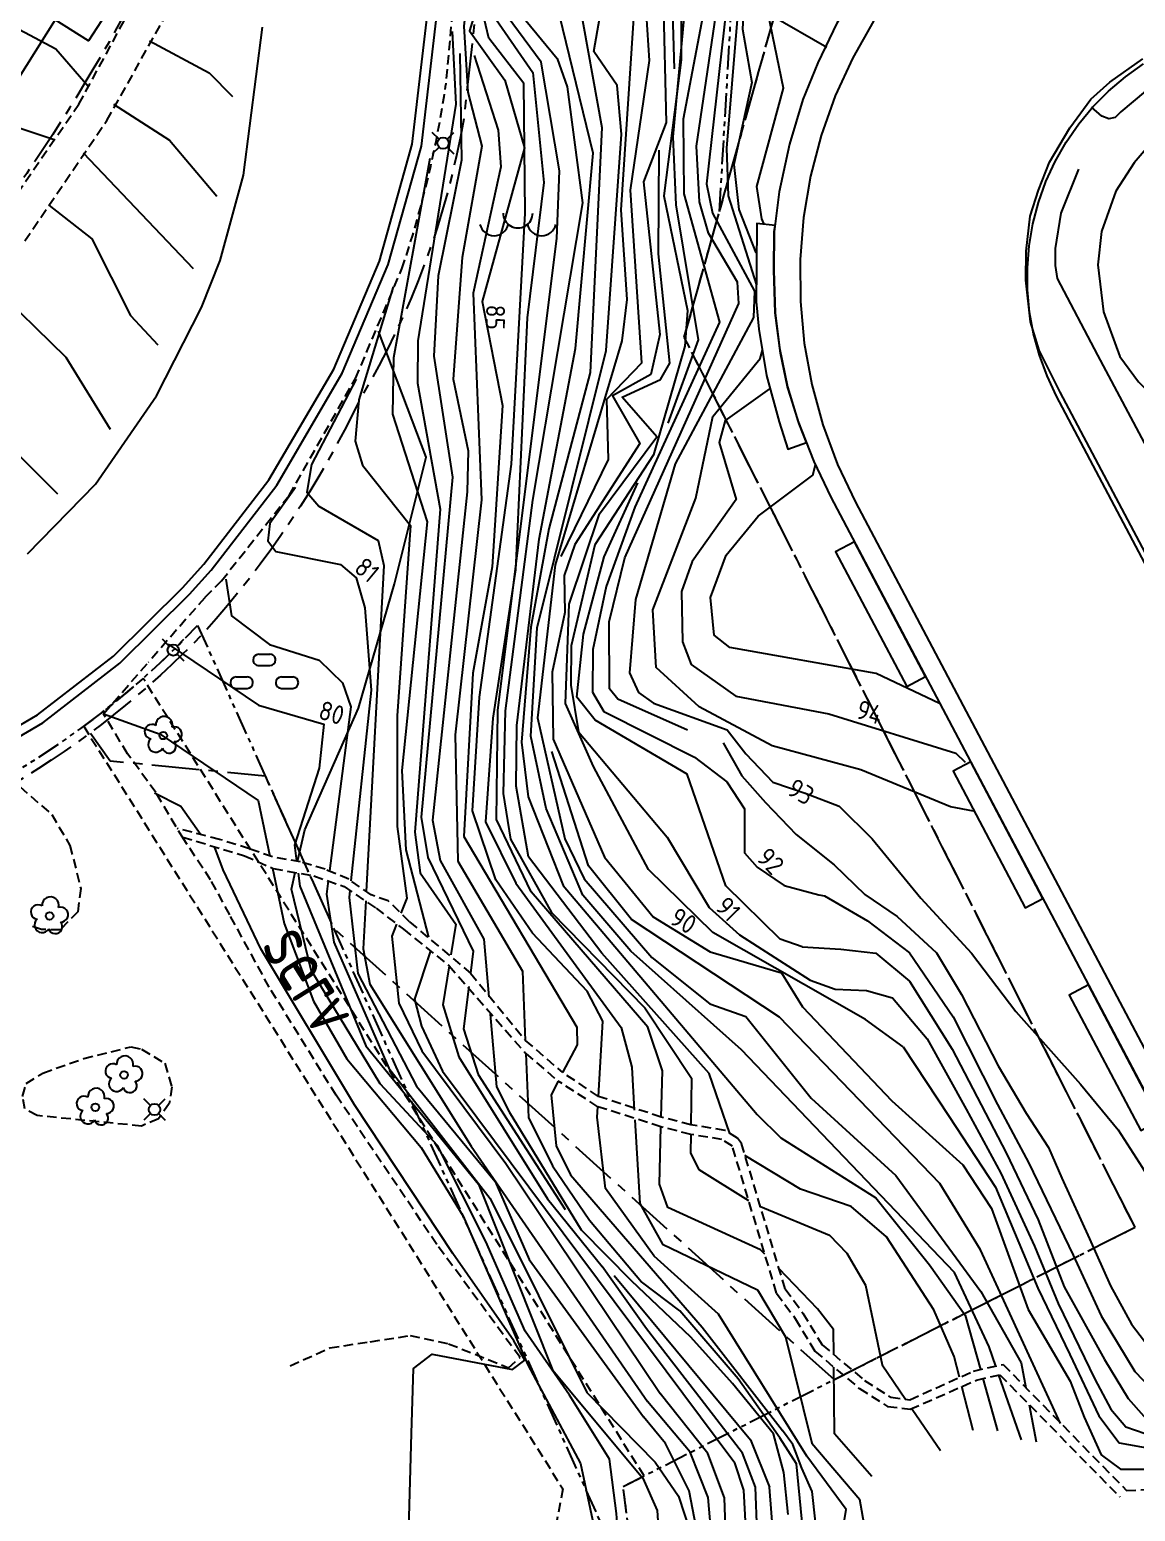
# Model space of a CAD drawing. Header units: metres. Extents: x 148035 to 148980, y 6395313 to 6395676.
# Drawn here: x 148298.3 to 148356.6, y 6395433.8 to 6395512 of the extents above; entities that cross this region are included whole.
import ezdxf
from ezdxf.enums import TextEntityAlignment as Align

# ---------------------------------------------------------------- set-up
doc = ezdxf.new("R2010")
doc.units = ezdxf.units.M
for name, pattern in [('CENTERX2', [4, 2.5, -0.5, 0.5, -0.5]), ('DASHED', [0.75, 0.5, -0.25]), ('PHANTOM', [2.5, 1.25, -0.25, 0.25, -0.25, 0.25, -0.25])]:
    doc.linetypes.add(name, pattern=pattern)
for name, color, linetype in [('M-BEF-BELYSNINGSSTOLPE', 4, 'Continuous'), ('M-BEF-MARKLINJE', 4, 'Continuous'), ('M-BEF-MUR', 4, 'Stödmur'), ('M-BEF-NIVÅKURVA-PRIMÄR-0.5M', 250, 'Continuous'), ('M-BEF-NIVÅKURVA-PRIMÄR-1.0M', 250, 'Continuous'), ('M-BEF-STOLPAR-INMÄTT', 4, 'Continuous'), ('M-BEF-TRÄD', 4, 'Continuous'), ('M-BEF-VÄGKANT', 13, 'DASHED'), ('M-BEF-VÄGKANTSTÖD', 13, 'Continuous'), ('M-GR-ANVÄNDNINGSGRÄNS', 4, 'CENTERX2'), ('M-GR-ARBETSOMRÅDESGRÄNS', 7, 'ARBETSOMR_GR'), ('M-GR-FASTIGHETSGRÄNS', 3, 'PHANTOM'), ('M-GR-RÄTTIGHETSGRÄNS', 3, 'DASHED'), ('M-HUS-SOCKEL', 1, 'Continuous'), ('M-HUS-YTTER', 3, 'Continuous')]:
    doc.layers.add(name, color=color, linetype=linetype)
doc.styles.add('ISO', font='iso.shx', dxfattribs={"height": 2.5})
doc.linetypes.add('ARBETSOMR_GR', pattern='A,0.5,-0.2,["+",Standard,S=0.1,R=0,X=-0.1,Y=-0.05],-0.2', length=0.9)
doc.linetypes.add('Stödmur', pattern='A,3,[104,sma.shx,S=1,R=0,X=0,Y=0],3', length=6)

# ---------------------------------------------------------------- blocks, each defined once
blk = doc.blocks.new('PRI_M_BERG')
for centre, radius, start, end in [((0, 0.867), 0.784, 179.99999, 0.00001), ((-1.252, 0.43), 0.765, 192.29023, 347.70977), ((1.252, 0.43), 0.765, 192.29023, 347.70977)]:
    blk.add_arc(centre, radius, start, end)
blk = doc.blocks.new('PRI_M_LÖVSKOG')
for p, q in [((-0.295, 1.2), (0.295, 1.2)), ((-0.295, 0.6), (0.295, 0.6)), ((-1.495, 0), (-0.905, 0)), ((-1.495, -0.6), (-0.905, -0.6)), ((0.905, 0), (1.495, 0)), ((0.905, -0.6), (1.495, -0.6))]:
    blk.add_line(p, q)
for centre, start, end in [((-0.295, 0.9), 90.00001, 179.99999), ((-0.295, 0.9), 179.99999, 270.00003), ((0.295, 0.9), 0, 90.00001), ((0.295, 0.9), 270.00003, 0.00001), ((-1.495, -0.3), 90.00001, 179.99999), ((-1.495, -0.3), 179.99999, 270.00003), ((-0.905, -0.3), 0, 90.00001), ((-0.905, -0.3), 270.00003, 0.00001), ((0.905, -0.3), 90.00001, 179.99999), ((0.905, -0.3), 179.99999, 270.00003), ((1.495, -0.3), 0, 90.00001), ((1.495, -0.3), 270.00003, 0.00001)]:
    blk.add_arc(centre, 0.3, start, end)
blk = doc.blocks.new('PRI_M_LÖVTRÄD')
blk.add_circle((0, 0), 0.2)
for centre, radius, start, end in [((0.047722, 0.56156), 0.443002, 345.022908, 184.096476), ((-0.601762, 0.206006), 0.384732, 57.341651, 261.23001), ((0.585988, 0.07036), 0.392534, 269.444378, 106.321877), ((-0.395828, -0.476108), 0.401424, 131.233971, 330.911027), ((0.306072, -0.564084), 0.367104, 196.976003, 41.224955)]:
    blk.add_arc(centre, radius, start, end)
blk = doc.blocks.new('PRI_L_BELYS')
for points in [[(-0.212, 0.212, 0), (-0.566, 0.566, 0)], [(0.212, 0.212, 0), (0.566, 0.566, 0)], [(-0.212, -0.212, 0), (-0.566, -0.566, 0)], [(0.212, -0.212, 0), (0.566, -0.566, 0)]]:
    blk.add_polyline3d(points)
blk.add_circle((0, 0), 0.3)
blk = doc.blocks.new('BEF_BEL_STOLPE')
for points in [[(-0.212, 0.212, 0), (-0.566, 0.566, 0)], [(0.212, 0.212, 0), (0.566, 0.566, 0)], [(-0.212, -0.212, 0), (-0.566, -0.566, 0)], [(0.212, -0.212, 0), (0.566, -0.566, 0)]]:
    blk.add_polyline3d(points)
blk.add_circle((0, 0), 0.3)

msp = doc.modelspace()

# ---------------------------------------------------------------- linework, layer by layer
at = {"layer": 'M-BEF-MARKLINJE', "lineweight": -3, "flags": 128}
for points in [[(148312.398, 6395468.129), (148312.77, 6395469.799), (148315.6, 6395476.208), (148317.507, 6395482.772), (148319.171, 6395489.467), (148316.666, 6395496.099)], [(148321.447, 6395405.818), (148322.714, 6395408.512), (148324.832, 6395412.089), (148327.203, 6395417.395), (148328.828, 6395423.923), (148329.53, 6395429.301), (148329.221, 6395433.722), (148328.844, 6395436.592), (148326.743, 6395439.978), (148324.408, 6395443.35), (148322.326, 6395448.076), (148319.777, 6395453.152), (148316.759, 6395456.388), (148313.108, 6395462.394), (148312.072, 6395466.663), (148312.268, 6395467.543)]]:
    msp.add_lwpolyline(points, dxfattribs=at)
at = {"layer": 'M-BEF-MUR', "lineweight": -3, "flags": 128}
for points in [[(148375.495, 6395498.699), (148374.082, 6395501.368), (148372.432, 6395503.49), (148371.177, 6395504.855), (148369.743, 6395506.22), (148368.527, 6395507.214), (148367.323, 6395507.879), (148365.694, 6395508.423), (148363.993, 6395508.623), (148362.511, 6395508.521), (148360.657, 6395508.133), (148358.979, 6395507.346), (148357.698, 6395506.337), (148356.524, 6395504.985), (148355.57, 6395503.494), (148354.804, 6395501.371), (148354.617, 6395499.602), (148354.92, 6395497.131), (148355.772, 6395494.767), (148356.753, 6395493.431), (148357.818, 6395492.355), (148358.98, 6395491.554), (148360.266, 6395490.902), (148361.567, 6395490.443)], [(148353.599, 6395504.648), (148352.668, 6395502.334), (148352.371, 6395500.47), (148352.366, 6395499.578), (148352.472, 6395498.878), (148354.592, 6395494.847), (148360.703, 6395483.37)]]:
    msp.add_lwpolyline(points, dxfattribs=at)
at = {"layer": 'M-BEF-NIVÅKURVA-PRIMÄR-0.5M', "lineweight": -3}
for points in [[(148326.293, 6395484.217), (148328.8, 6395489.331), (148328.719, 6395492.525), (148330.554, 6395494.427), (148329.964, 6395503.543), (148330.967, 6395510.388), (148330.758, 6395513.633), (148329.284, 6395528.643), (148328.005, 6395533.153), (148327.887, 6395535.697), (148329.085, 6395542.201), (148330.648, 6395546.379), (148333.269, 6395551.257), (148337.98, 6395554.865), (148345.269, 6395558.757), (148349.125, 6395560.548), (148355.69, 6395561.719), (148358.698, 6395561.496), (148369.713, 6395555.738), (148371.825, 6395555.343)], [(148349.229, 6395441.507), (148348.875, 6395442.523), (148347.046, 6395446.437), (148335.823, 6395458.188), (148329.979, 6395463.396), (148327.437, 6395466.356), (148325.516, 6395470.924), (148324.709, 6395474.734), (148325.035, 6395480.448), (148328.673, 6395495.084), (148329.487, 6395506.5), (148329.254, 6395509.059), (148328.025, 6395510.869), (148328.976, 6395516.306), (148328.085, 6395527.605), (148326.778, 6395532.488), (148326.851, 6395536.169), (148327.928, 6395542.661), (148328.907, 6395546.014), (148330.156, 6395548.659), (148332.913, 6395552.529), (148336.076, 6395555.222), (148343.691, 6395559.52), (148348.842, 6395561.453)], [(148332.289, 6395509.949), (148332.089, 6395516.471), (148330.197, 6395528.395), (148329.841, 6395536.636), (148330.352, 6395541.095), (148331.709, 6395545.413), (148333.666, 6395549.034), (148339.153, 6395554.095), (148343.108, 6395556.188), (148346.936, 6395557.524), (148350.847, 6395558.437), (148355.099, 6395558.807), (148372.396, 6395553.543), (148375.592, 6395553.48), (148385.79, 6395550.296)], [(148331.953, 6395491.26), (148333.546, 6395495.655), (148332.369, 6395502.773), (148332.218, 6395506.352), (148333.183, 6395516.784), (148333.052, 6395521.174), (148331.629, 6395525.323), (148331.811, 6395529.304), (148331.085, 6395535.554), (148331.494, 6395540.168), (148332.235, 6395543.452), (148335.208, 6395549.076), (148339.96, 6395553.247), (148344.463, 6395555.901), (148348.559, 6395557.252), (148352.347, 6395557.408), (148355.257, 6395557.029), (148357.019, 6395556.165)], [(148335.2, 6395453.784), (148334.118, 6395456.941), (148328.454, 6395463.295), (148324.585, 6395468.372), (148323.935, 6395472.1), (148323.964, 6395475.296), (148325.136, 6395485.139), (148327.066, 6395495.187), (148327.985, 6395505.496), (148325.499, 6395515.746), (148326.555, 6395525.672), (148325.426, 6395532.618), (148325.626, 6395537.028), (148325.94, 6395540.741), (148328.938, 6395548.526)], [(148336.992, 6395501.794), (148336.896, 6395502.041), (148336.633, 6395503.737), (148338.027, 6395508.933), (148337.116, 6395513.359), (148337.274, 6395514.897), (148339.088, 6395521.138), (148339.058, 6395523.062), (148338.408, 6395525.29), (148334.567, 6395533.84), (148334.459, 6395536.869)], [(148336.633, 6395498.533), (148335.132, 6395503.252), (148335.04, 6395505.767), (148335.886, 6395515.952), (148337.226, 6395523.461), (148337.017, 6395524.766), (148335.036, 6395528.719), (148333.368, 6395534.286)], [(148332.962, 6395475.047), (148329.287, 6395476.693), (148328.848, 6395477.234), (148328.835, 6395480.764), (148329.657, 6395484.139), (148335.683, 6395497.571), (148335.605, 6395498.688), (148334.076, 6395501.272), (148333.603, 6395502.923), (148333.44, 6395505.867), (148335.206, 6395517.766)], [(148328.268, 6395455.735), (148328.495, 6395459.697), (148327.667, 6395461.283), (148324.797, 6395464.338), (148322.86, 6395467.151), (148321.618, 6395470.793), (148321.997, 6395476.789), (148323.684, 6395489.09), (148324.4, 6395502.338), (148324.328, 6395509.179), (148322.478, 6395511.566), (148322.167, 6395512.895), (148322.165, 6395513.858), (148323.049, 6395515.672)], [(148331.577, 6395454.641), (148331.64, 6395457.075), (148330.879, 6395459.385), (148324.719, 6395466.53), (148322.892, 6395470.349), (148322.968, 6395476.11), (148326.064, 6395500.989), (148326.216, 6395504.57), (148325.245, 6395510.298), (148323.456, 6395512.73), (148323.617, 6395515.233)], [(148304.584, 6395511.419), (148307.736, 6395509.74), (148308.966, 6395508.485)], [(148320.952, 6395510.761), (148321.037, 6395505.129), (148319.803, 6395499.031), (148319.591, 6395494.787), (148320.573, 6395488.411), (148318.907, 6395470.463), (148319.273, 6395468.337), (148321.662, 6395463.397), (148321.516, 6395462.235)], [(148321.706, 6395510.649), (148322.978, 6395506.716), (148323.123, 6395504.769), (148321.652, 6395498.11), (148322.102, 6395487.216), (148320.717, 6395474.808), (148320.841, 6395468.144), (148324.253, 6395462.344), (148324.406, 6395458.689)], [(148295.826, 6395507.445), (148299.553, 6395506.22)], [(148301.086, 6395505.512), (148306.884, 6395499.414)], [(148344.353, 6395458.342), (148342.359, 6395459.784), (148334.306, 6395464.384), (148330.904, 6395467.704), (148328.01, 6395473.131), (148326.531, 6395476.459), (148326.716, 6395481.709), (148328.326, 6395486.468), (148331.343, 6395490.533), (148329.519, 6395492.619), (148331.537, 6395493.563), (148332.038, 6395494.417), (148331.436, 6395500.184), (148331.464, 6395505.655)], [(148319.37, 6395505.214), (148317.452, 6395494.703), (148317.402, 6395491.722), (148319.23, 6395486.043), (148317.901, 6395472.929), (148318.108, 6395468.744), (148319.297, 6395464.141)], [(148296.153, 6395498.647), (148300.163, 6395494.739), (148302.508, 6395490.942)], [(148348.054, 6395470.782), (148346.835, 6395471.012), (148342.104, 6395472.964), (148337.426, 6395474.224), (148333.583, 6395476.285), (148331.315, 6395478.356), (148331.143, 6395481.41), (148333.399, 6395487.289), (148334.304, 6395491.602), (148336.799, 6395494.665), (148336.917, 6395495.101)], [(148315.485, 6395493.57), (148313.132, 6395489.078), (148312.875, 6395487.62), (148313.517, 6395486.865), (148316.652, 6395485.055), (148316.942, 6395483.735), (148316.016, 6395466.552)], [(148346.298, 6395476.466), (148346.259, 6395476.463), (148342.925, 6395478.04), (148335.194, 6395479.421), (148334.373, 6395480.072), (148334.176, 6395482.063), (148335, 6395484.283), (148336.69, 6395486.346), (148339.573, 6395488.517), (148339.718, 6395489.057)], [(148339.021, 6395463.624), (148337.861, 6395464.027), (148334.98, 6395466.84), (148332.945, 6395472.735), (148328.088, 6395475.583), (148327.122, 6395476.793), (148327.481, 6395480.124), (148328.561, 6395484.197), (148330.349, 6395488.1)], [(148308.611, 6395483.028), (148308.907, 6395481.094), (148310.914, 6395479.57), (148313.53, 6395478.753), (148314.773, 6395477.557), (148315.197, 6395476.294), (148314.081, 6395467.63)], [(148302.157, 6395475.919), (148305.149, 6395474.84), (148310.314, 6395471.341), (148310.936, 6395468.414)], [(148334.845, 6395474.381), (148335.837, 6395472.647), (148337.079, 6395471.241), (148338.703, 6395469.558), (148340.712, 6395467.943), (148342.323, 6395466.384), (148344.033, 6395465.222), (148346.109, 6395463.304), (148347.415, 6395461.102), (148349.358, 6395457.346), (148350.827, 6395454.854), (148352.012, 6395453.037), (148352.717, 6395451.428), (148354.169, 6395448.223), (148355.281, 6395445.747), (148356.396, 6395443.724), (148357.527, 6395442.222), (148358.91, 6395441.474), (148360.337, 6395441.453), (148362.287, 6395441.896), (148363.294, 6395442.755)], [(148352.653, 6395438.483), (148348.418, 6395447.644), (148346.278, 6395451.141), (148337.828, 6395459.919), (148330.012, 6395465.065), (148327.74, 6395467.895), (148325.803, 6395473.938)], [(148311.072, 6395467.775), (148311.691, 6395464.859), (148313.231, 6395460.752), (148314.995, 6395457.707), (148318.917, 6395453.033), (148321.134, 6395449.416), (148324.537, 6395441.575), (148327.313, 6395436.37), (148328.054, 6395432.909), (148329.158, 6395417.116), (148330.218, 6395410.327), (148329.523, 6395403.875), (148328.501, 6395399.845), (148325.889, 6395392.648), (148323.806, 6395384.349), (148323.205, 6395377.276), (148324.83, 6395373.373)], [(148314.013, 6395467.102), (148313.923, 6395466.399), (148314.314, 6395463.863), (148317.204, 6395457.224), (148322.56, 6395450.344), (148327.647, 6395440.112), (148331.253, 6395436.438), (148332.498, 6395434.651), (148333.137, 6395432.647), (148331.766, 6395421.432), (148331.869, 6395415.975), (148332.86, 6395411.967), (148333.018, 6395409.567), (148332.498, 6395402.761), (148332.028, 6395399.025), (148327.504, 6395390.511), (148326.885, 6395387.932), (148326.64, 6395380.698), (148327.494, 6395377.05)], [(148315.988, 6395466.044), (148315.852, 6395463.517), (148316.205, 6395461.658), (148321.548, 6395453.108), (148330.861, 6395439.634)], [(148319.416, 6395463.409), (148318.571, 6395460.855), (148318.924, 6395459.445), (148320.033, 6395457.063), (148335.462, 6395436.393)], [(148339.021, 6395463.624), (148341.06, 6395463.498), (148342.898, 6395463.283), (148344.674, 6395461.819), (148346.933, 6395458.226), (148349.773, 6395452.763), (148351.47, 6395449.214), (148352.838, 6395445.694), (148354.973, 6395441.855), (148356.211, 6395439.79), (148357.044, 6395438.866), (148359.032, 6395438.595), (148360.637, 6395438.436), (148361.211, 6395438.077)], [(148321.428, 6395461.536), (148321.147, 6395459.299), (148321.921, 6395456.888), (148326.507, 6395449.769)], [(148324.435, 6395458.003), (148324.577, 6395454.615), (148325.841, 6395452.075), (148327.796, 6395449.207), (148330.546, 6395445.954)], [(148344.353, 6395458.342), (148346.778, 6395454.673), (148349.215, 6395450.941), (148351.452, 6395445.619), (148353.136, 6395442.111), (148354.67, 6395438.879), (148355.733, 6395437.46), (148357.419, 6395437.149), (148359.435, 6395436.988), (148360.105, 6395436.463)], [(148341.346, 6395433.947), (148339.26, 6395436.753), (148334.597, 6395444.248), (148331.202, 6395447.312), (148328.642, 6395450.871), (148328.205, 6395454.639), (148328.237, 6395455.191)], [(148337.049, 6395447.406), (148336.821, 6395447.643), (148331.935, 6395449.869), (148331.487, 6395451.095), (148331.564, 6395454.133)], [(148347.323, 6395440.917), (148347.041, 6395442.016), (148345.96, 6395444.472), (148343.47, 6395448.317), (148341.605, 6395449.921), (148338.929, 6395450.831), (148335.999, 6395452.615)], [(148329.091, 6395446.291), (148336.29, 6395437.608), (148337.291, 6395435.113)], [(148340.685, 6395442.101), (148340.675, 6395443.433), (148339.831, 6395444.52), (148337.794, 6395446.633)], [(148344.794, 6395365.192), (148345.707, 6395367.136), (148344.743, 6395369.076), (148343.197, 6395372.72), (148341.583, 6395378.875), (148340.355, 6395382.86), (148339.543, 6395385.101), (148338.939, 6395390.386), (148338.748, 6395395.944), (148339.32, 6395400.386), (148339.638, 6395403.691), (148339.846, 6395409.329), (148339.898, 6395414.131), (148339.518, 6395420.418), (148339.255, 6395425.29), (148339.1, 6395429.764), (148338.995, 6395433.441), (148338.722, 6395436.351), (148337.837, 6395437.714), (148335.631, 6395440.84), (148332.562, 6395444.423), (148330.546, 6395445.954)], [(148342.7, 6395435.68), (148340.718, 6395437.928), (148340.69, 6395441.444)], [(148350.585, 6395437.62), (148349.398, 6395441.022)], [(148348.041, 6395438.112), (148347.447, 6395440.429)], [(148334.208, 6395423.054), (148334.349, 6395426.122), (148334.334, 6395431.308), (148334.049, 6395434.575), (148333.115, 6395436.967), (148330.861, 6395439.634)], [(148336.73, 6395403.598), (148336.778, 6395407.521), (148336.562, 6395413.546), (148336.09, 6395420.436), (148336.093, 6395426.473), (148336.106, 6395431.7), (148335.945, 6395434.967), (148335.462, 6395436.393)], [(148337.484, 6395432.642), (148337.291, 6395435.113)], [(148346.075, 6395365.292), (148347.204, 6395367.212), (148346.583, 6395369.068), (148345.092, 6395372.697), (148343.541, 6395377.947), (148342.547, 6395382.054), (148341.432, 6395386.67), (148340.711, 6395390.529), (148340.704, 6395394.522), (148340.99, 6395399.432), (148341.432, 6395405.371), (148341.609, 6395410.433), (148341.614, 6395414.137), (148341.619, 6395417.746), (148341.193, 6395422.879), (148341.071, 6395425.915), (148340.726, 6395430.925), (148341.119, 6395432.651), (148341.346, 6395433.947)]]:
    msp.add_lwpolyline(points, dxfattribs=at)
at = {"layer": 'M-BEF-NIVÅKURVA-PRIMÄR-1.0M', "lineweight": -3}
for points in [[(148334.642, 6395555.575), (148328.578, 6395548.294), (148326.09, 6395543.023), (148325.462, 6395540.244), (148324.833, 6395531.616), (148325.464, 6395526.368), (148325.039, 6395520.658), (148324.028, 6395516.608), (148324.024, 6395513.565), (148324.432, 6395512.488), (148326.097, 6395510.494), (148326.611, 6395508.996), (148327.433, 6395502.878), (148324.794, 6395487.186), (148323.35, 6395476.067), (148323.243, 6395471.718), (148323.62, 6395469.301), (148325.794, 6395465.441), (148330.71, 6395460.398), (148333.183, 6395456.693), (148333.149, 6395454.24)], [(148357.017, 6395553.877), (148351.53, 6395555.646), (148349.058, 6395555.39), (148344.83, 6395554.221), (148343.154, 6395553.577), (148341.286, 6395552.222), (148335.958, 6395546.055), (148333.27, 6395541.911), (148334.048, 6395538.618), (148332.707, 6395533.727), (148336.21, 6395523.696), (148333.976, 6395503.874), (148334.293, 6395502.326), (148336.501, 6395498.208), (148336.45, 6395496.826), (148332.308, 6395489.099), (148330.226, 6395481.955), (148329.906, 6395478.075), (148330.389, 6395477.04), (148331.179, 6395476.473), (148335.058, 6395475.08), (148336.042, 6395473.801)], [(148358.945, 6395550.722), (148355.561, 6395552.507), (148347.931, 6395553.58), (148342.569, 6395551.526), (148339.915, 6395549.309), (148335.032, 6395542.76), (148334.366, 6395540.796), (148335.322, 6395539.141), (148333.629, 6395535.551), (148333.873, 6395533.378), (148335.642, 6395528.821), (148337.698, 6395525.163), (148338.062, 6395523.38), (148335.999, 6395514.398), (148335.871, 6395512.034), (148336.355, 6395509.224), (148335.418, 6395504.903), (148335.666, 6395502.525), (148336.572, 6395500.232)], [(148358.506, 6395548.874), (148355.667, 6395550.296), (148353.511, 6395550.767), (148349.248, 6395550.381), (148346.156, 6395551.224), (148344.561, 6395550.995), (148343.108, 6395550.192), (148339.995, 6395547.104), (148338.703, 6395544.122), (148335.436, 6395541.06), (148335.574, 6395539.16), (148334.684, 6395536.493), (148334.908, 6395533.252), (148336.87, 6395531.449), (148338.363, 6395527.395), (148340.174, 6395524.516), (148341.025, 6395522.204), (148341.053, 6395521.016), (148339.48, 6395519.213), (148337.382, 6395512.779), (148340.31, 6395511.081)], [(148325.434, 6395543.861), (148323.84, 6395532.244), (148324.234, 6395517.568), (148322.687, 6395513.662), (148322.874, 6395512.549), (148324.802, 6395509.744), (148325.391, 6395503.943), (148324.506, 6395496.811), (148323.885, 6395483.509), (148322.702, 6395475.692), (148322.313, 6395470.216), (148323.916, 6395466.976), (148329.46, 6395459.375), (148330.021, 6395457.276), (148330.159, 6395455.016)], [(148323.124, 6395534.335), (148323.254, 6395519.915), (148323.977, 6395516.909), (148322.444, 6395515.159), (148321.465, 6395511.953), (148323.325, 6395509.349), (148324.363, 6395505.781), (148322.126, 6395497.669), (148323.212, 6395492.193), (148322.659, 6395483.665), (148321.643, 6395478.07), (148321.168, 6395469.437), (148327.136, 6395459.392), (148327.139, 6395458.462), (148326.377, 6395456.995)], [(148321.886, 6395523.179), (148322.151, 6395520.947), (148321.165, 6395512.19), (148321.383, 6395508.72), (148322.112, 6395505.866), (148321.079, 6395499.989), (148320.611, 6395493.579), (148321.388, 6395489.798), (148321.344, 6395487.624), (148319.516, 6395470.311), (148319.92, 6395468.176), (148322.218, 6395464.037), (148322.484, 6395460.989)], [(148332.665, 6395519.002), (148332.624, 6395510.426), (148331.722, 6395503.241), (148332.971, 6395497.2), (148332.822, 6395495.323), (148331.165, 6395489.576), (148328.075, 6395484.836), (148326.824, 6395479.51), (148326.812, 6395477.435), (148327.214, 6395474.961), (148331.887, 6395469.415), (148334.109, 6395465.702), (148335.702, 6395464.254), (148339.438, 6395461.873), (148340.759, 6395461.391), (148342.41, 6395461.317)], [(148335.001, 6395519.238), (148332.741, 6395507.282), (148332.768, 6395503.357), (148334.653, 6395496.585), (148330.185, 6395486.815), (148328.683, 6395482.632), (148327.974, 6395479.319), (148327.949, 6395477.067), (148328.544, 6395476.032), (148333.327, 6395473.625), (148335.041, 6395472.323), (148335.978, 6395470.907), (148335.979, 6395468.589), (148336.643, 6395467.825), (148338.075, 6395466.868), (148339.892, 6395466.361), (148340.188, 6395466.323)], [(148327.237, 6395513.562), (148328.452, 6395506.854), (148327.83, 6395493.92), (148325.655, 6395485.669), (148324.705, 6395480.488), (148324.202, 6395474.417), (148324.566, 6395471.542), (148326.404, 6395466.855), (148336.65, 6395454.781), (148337.887, 6395453.543), (148342.898, 6395450.385), (148345.742, 6395446.853), (148347.617, 6395444.192), (148348.421, 6395441.326)], [(148330.197, 6395513.977), (148329.442, 6395502.508), (148329.764, 6395497.768), (148329.497, 6395495.601), (148325.989, 6395483.771), (148325.047, 6395475.709), (148326.494, 6395469.328), (148327.522, 6395467.219), (148331.079, 6395463.062), (148334.152, 6395460.616), (148336.044, 6395459.945), (148339.495, 6395455.636), (148343.958, 6395451.558), (148348.435, 6395445.434), (148350.572, 6395441.675), (148350.821, 6395440.359)], [(148331.685, 6395513.742), (148331.848, 6395507.12), (148330.645, 6395503.98), (148331.506, 6395495.934), (148331.029, 6395493.825), (148329.002, 6395492.695), (148330.446, 6395490.18), (148327.023, 6395484.85), (148326.464, 6395483.215), (148326.489, 6395481.265), (148325.818, 6395478.117), (148325.884, 6395474.588), (148328.59, 6395468.357), (148331.161, 6395465.199), (148334.162, 6395463.353), (148337.925, 6395462.254), (148339.033, 6395460.464), (148343.745, 6395455.495), (148347.5, 6395452.12), (148349.006, 6395449.826), (148350.933, 6395444.487), (148353.155, 6395440.707), (148353.891, 6395438.819)], [(148295.493, 6395513.193), (148299.64, 6395510.997), (148301.351, 6395509.025)], [(148320.554, 6395511.916), (148320.747, 6395508.084), (148318.741, 6395495.602), (148318.713, 6395493.37), (148319.917, 6395486.709), (148318.586, 6395469.679), (148318.862, 6395467.535), (148320.737, 6395464.821), (148320.479, 6395463.198)], [(148302.674, 6395508.077), (148305.635, 6395506.189), (148308.139, 6395503.237)], [(148299.276, 6395502.753), (148301.543, 6395500.984), (148303.572, 6395496.93), (148305.026, 6395495.387)], [(148317.436, 6395498.438), (148315.627, 6395492.49), (148315.44, 6395490.307), (148315.815, 6395489.039), (148318.356, 6395485.847), (148317.641, 6395475.804), (148317.648, 6395469.965), (148318.152, 6395466.188), (148317.841, 6395465.4)], [(148293.195, 6395495.209), (148297.116, 6395490.138), (148299.729, 6395487.523)], [(148337.286, 6395493.069), (148334.95, 6395491.39), (148334.63, 6395490.224), (148335.531, 6395487.23), (148333.219, 6395483.946), (148332.65, 6395482.378), (148332.704, 6395479.715), (148333.166, 6395478.523), (148335.521, 6395476.855), (148340.43, 6395475.915), (148347.125, 6395473.846), (148347.619, 6395473.359)], [(148312.28, 6395487.855), (148310.933, 6395485.957), (148310.818, 6395485.042), (148311.247, 6395484.482), (148314.665, 6395483.787), (148315.479, 6395483.086), (148315.938, 6395481.513), (148316.278, 6395477.159), (148315.205, 6395467.111)], [(148305.573, 6395479.588), (148310.341, 6395476.37), (148313.78, 6395475.376), (148313.539, 6395473.047), (148312.233, 6395468.99), (148312.341, 6395468.136)], [(148336.042, 6395473.801), (148337.469, 6395472.32), (148339.222, 6395471.707), (148340.975, 6395471.053), (148342.709, 6395469.315), (148345.273, 6395466.187), (148347.947, 6395463.291), (148350.292, 6395460.205), (148353.703, 6395456.387), (148355.694, 6395453.975), (148356.946, 6395451.992), (148358.715, 6395449.115), (148360.452, 6395447.968), (148362.044, 6395448.014)], [(148307.294, 6395469.526), (148306.233, 6395471.022), (148304.844, 6395471.733)], [(148323.043, 6395427.177), (148319.986, 6395430.244), (148318.27, 6395432.925), (148318.409, 6395437.944), (148318.511, 6395441.374), (148319.499, 6395442.128), (148321.423, 6395441.767), (148323.741, 6395441.319), (148324.39, 6395441.822), (148323.805, 6395442.838), (148320.581, 6395447.452), (148315.404, 6395455.283), (148310.455, 6395463.52), (148308.465, 6395467.692), (148308.035, 6395468.862)], [(148312.419, 6395467.514), (148312.506, 6395466.827), (148315.992, 6395458.399), (148321.948, 6395451.096), (148325.838, 6395441.315), (148330.606, 6395435.585), (148331.372, 6395433.879), (148331.462, 6395432.51)], [(148315.151, 6395466.603), (148315.11, 6395466.219), (148315.582, 6395462.212), (148318.671, 6395456.268), (148322.821, 6395451.251), (148324.611, 6395447.128), (148330.638, 6395438.829)], [(148340.188, 6395466.323), (148342.457, 6395464.997), (148344.671, 6395463.311), (148346.987, 6395459.924), (148349.323, 6395455.301), (148350.982, 6395452.205), (148353.317, 6395447.349), (148354.783, 6395444.158), (148356.565, 6395441.212), (148357.821, 6395439.916), (148360.454, 6395439.6), (148362.063, 6395440.251), (148363.672, 6395440.956)], [(148317.613, 6395464.823), (148317.364, 6395464.192), (148317.738, 6395460.659), (148318.958, 6395458.129), (148323.383, 6395452.202), (148331.517, 6395440.051)], [(148320.387, 6395462.621), (148320.059, 6395460.557), (148320.897, 6395457.822), (148325.573, 6395450.336), (148328.459, 6395446.752)], [(148342.41, 6395461.317), (148343.789, 6395460.927), (148345.603, 6395458.777), (148347.669, 6395455.061), (148349.491, 6395451.676), (148351.269, 6395447.825), (148352.529, 6395444.813), (148354.457, 6395440.824), (148355.3, 6395439.228), (148356.091, 6395438.304), (148357.119, 6395437.942), (148359.409, 6395437.752), (148360.397, 6395437.664), (148360.683, 6395437.334)], [(148322.564, 6395460.07), (148322.897, 6395456.237), (148323.555, 6395454.924), (148327.359, 6395448.688), (148330.005, 6395446.011)], [(148326.141, 6395456.541), (148325.769, 6395455.825), (148326.044, 6395453.128), (148326.792, 6395451.599), (148333.736, 6395443.552), (148337.973, 6395438.114)], [(148330.19, 6395454.493), (148330.459, 6395450.078), (148331.639, 6395447.931), (148336.654, 6395445.533), (148338.134, 6395443.043), (148339.534, 6395437.445), (148342.057, 6395434.471)], [(148333.142, 6395453.725), (148333.128, 6395452.734), (148333.57, 6395451.871), (148336.188, 6395450.238)], [(148336.812, 6395449.928), (148340.453, 6395448.419), (148341.374, 6395447.459), (148342.356, 6395445.78), (148343.232, 6395441.575), (148344.466, 6395439.767)], [(148336.634, 6395432.755), (148336.55, 6395435.116), (148335.874, 6395436.903), (148333.693, 6395439.74), (148330.803, 6395443.473), (148328.459, 6395446.752)], [(148338.27, 6395433.668), (148338.049, 6395435.892), (148337.497, 6395437.925), (148335.342, 6395440.584), (148333.146, 6395443.024), (148330.005, 6395446.011)], [(148348.554, 6395440.851), (148349.328, 6395438.092)], [(148335.272, 6395420.167), (148335.104, 6395428.988), (148334.913, 6395434.56), (148334.033, 6395436.897), (148331.517, 6395440.051)], [(148344.827, 6395439.238), (148346.321, 6395437.05)], [(148350.993, 6395439.453), (148351.362, 6395437.506)], [(148333.62, 6395422.292), (148333.435, 6395427.162), (148333.625, 6395432.005), (148333.05, 6395434.916), (148331.814, 6395437.42), (148330.638, 6395438.829)], [(148353.891, 6395438.819), (148354.783, 6395436.816), (148355.808, 6395436.07), (148357.825, 6395436.06), (148359.115, 6395436.025), (148359.525, 6395435.694)], [(148345.532, 6395365.358), (148346.48, 6395367.389), (148345.925, 6395368.915), (148344.025, 6395372.958), (148342.581, 6395377.645), (148341.977, 6395380.159), (148341.011, 6395384.513), (148340.003, 6395388.483), (148339.669, 6395392.93), (148339.688, 6395396.662), (148340.117, 6395400.035), (148340.543, 6395405.549), (148340.802, 6395410.5), (148340.598, 6395416.223), (148340.387, 6395420.615), (148340.091, 6395424.444), (148339.85, 6395428.314), (148339.869, 6395431.854), (148339.541, 6395434.888), (148338.999, 6395436.126), (148338.525, 6395437.377), (148337.973, 6395438.114)], [(148346.52, 6395365.52), (148348.362, 6395367.462), (148347.305, 6395369.382), (148345.316, 6395374.695), (148343.742, 6395381.547), (148342.724, 6395384.619), (148341.462, 6395389.572), (148341.425, 6395395.519), (148342.186, 6395401.817), (148342.493, 6395405.509), (148342.727, 6395411.556), (148342.421, 6395417.879), (148342.187, 6395425.182), (148341.857, 6395430.164), (148342.345, 6395432.873), (148342.057, 6395434.471)]]:
    msp.add_lwpolyline(points, dxfattribs=at)
at = {"layer": 'M-BEF-VÄGKANT', "lineweight": -3}
for points in [[(148296.754, 6395502.142), (148300.856, 6395508.081), (148304.539, 6395514.864), (148307.331, 6395521.008), (148310.063, 6395526.72), (148310.52, 6395528.326), (148310.852, 6395530.778), (148311.82, 6395537.349), (148313.89, 6395544.38), (148317.159, 6395552.161), (148321.289, 6395558.803), (148324.145, 6395562.476), (148329.465, 6395567.873), (148334.448, 6395571.913), (148336.603, 6395574.492)], [(148298.013, 6395500.871), (148302.334, 6395507.217), (148306.11, 6395513.956), (148309.023, 6395520.157), (148311.731, 6395526.102)], [(148296.426, 6395472.486), (148297.754, 6395472.062), (148299.427, 6395470.61), (148300.383, 6395468.979), (148300.952, 6395466.708), (148300.797, 6395465.475), (148299.871, 6395464.521), (148298.888, 6395464.536), (148298.237, 6395464.763)], [(148312.007, 6395441.52), (148314.093, 6395442.465), (148316.232, 6395442.791), (148318.343, 6395443.118), (148320.365, 6395442.686), (148323.522, 6395441.418), (148324.13, 6395441.963), (148319.745, 6395447.92), (148314.428, 6395455.793)], [(148337.664, 6395445.358), (148338.655, 6395444.009)], [(148338.118, 6395445.585), (148339.058, 6395444.305)], [(148338.655, 6395444.009), (148339.685, 6395442.298)], [(148339.058, 6395444.305), (148340.071, 6395442.627)], [(148339.685, 6395442.298), (148342.033, 6395440.319)], [(148340.071, 6395442.627), (148342.355, 6395440.701)], [(148344.701, 6395439.733), (148348.059, 6395441.242), (148349.615, 6395441.597), (148356.127, 6395434.948)], [(148342.299, 6395440.742), (148343.699, 6395439.861)], [(148344.716, 6395439.227), (148348.219, 6395440.766), (148349.453, 6395441.048), (148355.77, 6395434.598)], [(148342.033, 6395440.319), (148343.526, 6395439.379)], [(148343.699, 6395439.861), (148344.701, 6395439.733)], [(148343.526, 6395439.379), (148344.716, 6395439.227)], [(148356.127, 6395434.948), (148359.192, 6395435.054)]]:
    msp.add_lwpolyline(points, dxfattribs=at)
at = {"layer": 'M-BEF-VÄGKANT', "color": 1, "lineweight": -3}
for points in [[(148321.729, 6395523.693), (148321.499, 6395521.655), (148320.623, 6395513.663), (148320.209, 6395509.113)], [(148308.381, 6395482.935), (148311.944, 6395487.442), (148315.449, 6395493.605), (148317.9, 6395499.389)], [(148308.381, 6395482.935), (148307.494, 6395482.039), (148304.509, 6395478.619)], [(148302.157, 6395475.919), (148304.509, 6395478.619)], [(148314.428, 6395455.793), (148310.897, 6395461.499), (148308.817, 6395465.316), (148307.808, 6395467.157), (148306.374, 6395469.317), (148304.914, 6395471.759), (148303.428, 6395473.804), (148302.157, 6395475.919)], [(148318.299, 6395464.942), (148317.179, 6395466.054), (148316.284, 6395466.364), (148315.097, 6395467.191), (148313.845, 6395467.715), (148312.549, 6395468.106), (148311.075, 6395468.37), (148309.858, 6395468.796), (148308.28, 6395469.295), (148306.033, 6395469.869)], [(148306.333, 6395469.408), (148309.601, 6395468.432), (148311.113, 6395467.757), (148313.249, 6395467.367), (148314.847, 6395466.812), (148316.534, 6395465.663), (148317.986, 6395464.551)], [(148318.299, 6395464.942), (148321.516, 6395462.235), (148324.406, 6395458.689), (148326.377, 6395456.995)], [(148317.986, 6395464.551), (148320.387, 6395462.621), (148324.435, 6395458.003), (148326.141, 6395456.541)], [(148328.268, 6395455.735), (148326.377, 6395456.995)], [(148328.237, 6395455.191), (148326.141, 6395456.541)], [(148331.577, 6395454.641), (148328.268, 6395455.735)], [(148331.564, 6395454.133), (148328.237, 6395455.191)], [(148333.149, 6395454.24), (148331.577, 6395454.641)], [(148333.142, 6395453.725), (148331.564, 6395454.133)], [(148334.962, 6395453.942), (148333.149, 6395454.24)], [(148335.603, 6395453.53), (148334.962, 6395453.942)], [(148334.782, 6395453.464), (148333.142, 6395453.725)], [(148335.333, 6395453.11), (148334.782, 6395453.464)], [(148337.664, 6395445.358), (148335.333, 6395453.11)], [(148335.812, 6395453.254), (148335.603, 6395453.53)], [(148338.118, 6395445.585), (148335.812, 6395453.254)]]:
    msp.add_lwpolyline(points, dxfattribs=at)
at = {"layer": 'M-BEF-VÄGKANT', "lineweight": -3}
msp.add_lwpolyline([(148301.112, 6395457.729), (148303.604, 6395458.348), (148304.165, 6395458.219), (148305.399, 6395457.482), (148305.758, 6395456.242), (148305.627, 6395455.357), (148305.061, 6395454.558), (148304.159, 6395454.169), (148298.663, 6395454.718), (148298.004, 6395455.073), (148297.881, 6395455.734), (148298.082, 6395456.408), (148298.956, 6395456.966)], close=True, dxfattribs=at)
at = {"layer": 'M-BEF-VÄGKANT', "color": 1, "lineweight": -3}
msp.add_arc((148266.312, 6395516.803), 54.447, 341.34755, 351.87944, dxfattribs=at)
at = {"layer": 'M-BEF-VÄGKANTSTÖD', "lineweight": -3}
for p, q in [((148309.547, 6395504.334), (148310.537, 6395512.146)), ((148308.306, 6395499.834), (148309.547, 6395504.334)), ((148307.327, 6395497.358), (148308.306, 6395499.834)), ((148304.946, 6395492.693), (148307.327, 6395497.358)), ((148301.731, 6395488.035), (148304.946, 6395492.693)), ((148298.142, 6395484.364), (148301.731, 6395488.035))]:
    msp.add_line(p, q, dxfattribs=at)
at = {"layer": 'M-BEF-VÄGKANTSTÖD', "color": 1, "lineweight": -3}
msp.add_lwpolyline([(148294.163, 6395473.221), (148298.679, 6395475.859), (148302.679, 6395478.966), (148306.33, 6395482.572), (148307.452, 6395483.817), (148310.885, 6395488.26), (148314.307, 6395494.108), (148316.709, 6395499.792), (148318.435, 6395505.972), (148319.455, 6395514.679), (148320.399, 6395523.699), (148321.67, 6395535.564), (148323.113, 6395541.311), (148325.68, 6395546.859), (148328.493, 6395551.102), (148332.79, 6395555.358), (148338.841, 6395559.702), (148341.049, 6395560.743), (148342.8, 6395561.728), (148345.891, 6395562.803), (148348.634, 6395563.639), (148350.777, 6395564.029)], dxfattribs=at)
at = {"layer": 'M-BEF-VÄGKANTSTÖD', "lineweight": -3}
msp.add_lwpolyline([(148357.929, 6395510.665), (148358.323, 6395509.922), (148358.336, 6395509.675), (148358.211, 6395509.415), (148357.124, 6395508.775), (148355.828, 6395507.684), (148355.525, 6395507.384), (148355.195, 6395507.303), (148354.825, 6395507.456), (148354.279, 6395507.926)], dxfattribs=at)
at = {"layer": 'M-GR-ANVÄNDNINGSGRÄNS', "lineweight": -3, "flags": 128}
for points in [[(148328.539, 6395546.301, 0.085136), (148324.151, 6395534.497), (148321.167, 6395507.33, -0.09153), (148315.699, 6395492.542, -0.071479), (148307.485, 6395480.228, -0.067868), (148297.338, 6395472.179, -0.138239), (148273.301, 6395466.002, -0.047881), (148267.489, 6395466.519), (148254.228, 6395468.625, 0.050658), (148235.075, 6395469.678, -0.015366), (148233.263, 6395469.325, 0.276362), (148228.817, 6395463.799), (148226.509, 6395454.741, 0.15439), (148226.61, 6395445.782, 0.048864), (148231.951, 6395436.493, 0.00049), (148248.191, 6395409.95), (148249.658, 6395407.415, 0.066303), (148286.803, 6395358.006), (148294.285, 6395349.932, 0.002855), (148295.272, 6395348.908)], [(148308.638, 6395533.317, -0.066955), (148306.92, 6395521.79, -0.061642), (148301.648, 6395509.997, -0.035934), (148294.172, 6395499.125, -0.099016), (148279.695, 6395487.258, -0.122705), (148258.168, 6395482.37, -0.045687), (148250.244, 6395482.84)]]:
    msp.add_lwpolyline(points, format="xyb", dxfattribs=at)
for points in [[(148332.797, 6395495.789), (148344.183, 6395536.375)], [(148356.576, 6395448.833), (148332.797, 6395495.789)], [(148301.464, 6395474.894), (148302.512, 6395473.44), (148310.68, 6395472.65), (148314.287, 6395464.62), (148340.697, 6395440.792)], [(148340.697, 6395440.792), (148356.576, 6395448.833)]]:
    msp.add_lwpolyline(points, dxfattribs=at)
at = {"layer": 'M-GR-ARBETSOMRÅDESGRÄNS', "ltscale": 5, "flags": 128}
msp.add_lwpolyline([(148248.014, 6395468.117), (148267.069, 6395465.09, 0.046232), (148275.724, 6395464.526, 0.198884), (148277.191, 6395464.09), (148279.243, 6395464.303), (148290.498, 6395466.998, -0.261751), (148291.538, 6395470.163), (148294.387, 6395472.773), (148298.96, 6395475.444), (148303.01, 6395478.589), (148306.692, 6395482.226), (148307.836, 6395483.496), (148311.3, 6395487.979), (148314.755, 6395493.884), (148317.182, 6395499.626), (148318.928, 6395505.875), (148319.952, 6395514.624), (148320.896, 6395523.646), (148322.163, 6395535.476), (148323.586, 6395541.144), (148326.118, 6395546.614), (148328.882, 6395550.783), (148333.114, 6395554.975), (148339.095, 6395559.269), (148341.278, 6395560.298), (148343.007, 6395561.27), (148346.046, 6395562.327), (148348.752, 6395563.153), (148350.851, 6395563.534), (148354.189, 6395563.937), (148355.11, 6395563.887), (148357.465, 6395563.86), (148358.269, 6395563.803), (148359.846, 6395577.889), (148357.25, 6395578.59), (148355.611, 6395579.315, -0.135863), (148352.32, 6395582.288), (148351.725, 6395583.159), (148351.209, 6395584.199), (148350.116, 6395587.038), (148351.723, 6395589.579), (148350.292, 6395593.477), (148348.861, 6395593.477), (148336.321, 6395588.984), (148336.169, 6395589.381), (148334.25, 6395594.8), (148333.754, 6395595.992), (148333.859, 6395596.347), (148331.605, 6395597.012), (148331.264, 6395595.859), (148332.056, 6395593.955), (148333.963, 6395588.57), (148335.148, 6395585.464), (148336.345, 6395582.038, 0.2017), (148328.886, 6395575.072, -0.340576), (148328.099, 6395571.346, 0.052499), (148319.667, 6395562.647, 0.105019), (148309.091, 6395541.063, 0.014503), (148308.88, 6395540.119), (148307.757, 6395539.005, 0.190552), (148305.429, 6395532.345), (148305.889, 6395529.939), (148306.108, 6395527.758, -0.090121), (148305.214, 6395521.526, 0.162289), (148304.97, 6395517.127, -0.010031), (148301.365, 6395511.421), (148299.61, 6395512.531), (148296.08, 6395506.955), (148297.617, 6395505.982, -0.013443), (148292.145, 6395498.78, -0.091041), (148278.25, 6395488.006, -0.016314), (148275.616, 6395486.804, -0.13917), (148251.487, 6395483.918), (148249.081, 6395484.3), (148232.986, 6395486.856, 0.098491), (148219.535, 6395486.334), (148217.69, 6395485.891, -0.080273), (148211.963, 6395485.425), (148208.831, 6395486.215), (148203.395, 6395489.075, 0.001379), (148199.44, 6395492.846), (148177.334, 6395520.563, 0.119084), (148169.565, 6395526.55), (148162.674, 6395529.565), (148143.212, 6395553.001), (148142.209, 6395552.201), (148141.585, 6395552.983), (148141.39, 6395552.827), (148135.458, 6395560.265), (148135.748, 6395562.226), (148133.423, 6395562.57), (148132.984, 6395559.598), (148139.553, 6395551.362), (148128.725, 6395542.726), (148139.625, 6395529.059), (148149.333, 6395511.193), (148154.471, 6395504.751), (148154.625, 6395502.794), (148159.8, 6395496.305), (148158.92, 6395494.317, 0.342443), (148159.57, 6395491.699), (148163.372, 6395488.702), (148164.074, 6395488.078, 0.384471), (148167.021, 6395488.099), (148167.625, 6395488.652), (148168.699, 6395487.641), (148170.938, 6395485.339), (148173.034, 6395483.123), (148175.354, 6395474.643), (148175.684, 6395470.87), (148176.904, 6395469), (148177.24, 6395464.29), (148176.884, 6395462.412), (148176.314, 6395460.828), (148176.491, 6395458.087), (148176.295, 6395456.151), (148175.326, 6395454.274), (148174.363, 6395451.427), (148174.178, 6395448.527), (148175.169, 6395447.143), (148179.179, 6395443.045), (148181.046, 6395440.674), (148181.371, 6395436.697), (148183.933, 6395431.855), (148187.175, 6395426.116), (148190.184, 6395421.041), (148191.088, 6395420.024), (148192.769, 6395417.772), (148199.531, 6395406.902), (148206.727, 6395411.363), (148193.601, 6395432.535, -0.152652), (148192.574, 6395436.523, 0.229378), (148196.835, 6395437.441, -0.397753), (148206.408, 6395436.539, -0.023274), (148212.122, 6395429.374, -0.015738), (148215.598, 6395424.241, 0.004295), (148226.801, 6395406.851, 0.004106), (148237.788, 6395390.41), (148252.282, 6395399.922), (148241.099, 6395419.383), (148227.664, 6395443.579), (148226.866, 6395445.155, -0.118279), (148225.812, 6395448.736, -0.110315), (148227.39, 6395457.975), (148230.75, 6395464.502, -0.19248), (148235.293, 6395468.328, -0.11985), (148242.83, 6395468.94), (148245.401, 6395468.532)], format="xyb", dxfattribs=at)
at = {"layer": 'M-GR-FASTIGHETSGRÄNS', "lineweight": -3}
for points in [[(148334.659, 6395502.426), (148337.702, 6395554.792)], [(148334.659, 6395502.426), (148344.183, 6395536.375)], [(148332.797, 6395495.789), (148334.659, 6395502.426)], [(148356.576, 6395448.833), (148332.797, 6395495.789)], [(148307.122, 6395480.571), (148330.381, 6395428.79)], [(148329.569, 6395435.157), (148356.576, 6395448.833)], [(148330.381, 6395428.79), (148329.569, 6395435.157)]]:
    msp.add_lwpolyline(points, dxfattribs=at)
msp.add_lwpolyline([(148267.643, 6395467.004, 0.245971), (148307.122, 6395480.571)], format="xyb", dxfattribs=at)
at = {"layer": 'M-GR-RÄTTIGHETSGRÄNS'}
msp.add_lwpolyline([(148304.247, 6395477.79), (148303.229, 6395476.915), (148302.184, 6395476.07), (148301.114, 6395475.258), (148326.387, 6395435.025), (148323.019, 6395416.676), (148316.563, 6395415.924), (148317.034, 6395411.952), (148326.43, 6395413.105), (148329.944, 6395432.25), (148329.569, 6395435.157), (148330.676, 6395435.717), (148304.247, 6395477.79)], close=True, dxfattribs=at)
at = {"layer": 'M-HUS-SOCKEL', "lineweight": -3}
for points in [[(148358.637, 6395523.71), (148356.5, 6395523.123), (148354.423, 6395522.352), (148352.421, 6395521.403), (148350.509, 6395520.283), (148348.702, 6395519), (148347.014, 6395517.565), (148345.457, 6395515.989), (148344.043, 6395514.282), (148342.784, 6395512.459), (148341.688, 6395510.533), (148340.764, 6395508.519), (148340.019, 6395506.432), (148339.459, 6395504.288), (148339.088, 6395502.104), (148338.909, 6395499.895), (148338.923, 6395497.679), (148339.13, 6395495.473), (148339.528, 6395493.294), (148340.115, 6395491.157), (148340.886, 6395489.079), (148341.835, 6395487.077), (148361.926, 6395449.06)], [(148372.536, 6395454.668), (148352.443, 6395492.685), (148351.943, 6395493.741), (148351.536, 6395494.837), (148351.227, 6395495.964), (148351.016, 6395497.114), (148350.907, 6395498.278), (148350.9, 6395499.447), (148350.995, 6395500.612), (148351.19, 6395501.765), (148351.486, 6395502.896), (148351.879, 6395503.997), (148352.366, 6395505.059), (148352.944, 6395506.075), (148353.609, 6395507.037), (148354.354, 6395507.937), (148355.176, 6395508.769), (148356.066, 6395509.526), (148357.02, 6395510.202)]]:
    msp.add_lwpolyline(points, dxfattribs=at)
at = {"layer": 'M-HUS-YTTER', "lineweight": -3}
for points in [[(148357.297, 6395524.841), (148355.194, 6395524.215), (148352.736, 6395523.252), (148350.902, 6395522.312), (148348.999, 6395521.143), (148347.299, 6395519.919), (148345.978, 6395518.828), (148344.562, 6395517.494), (148343.308, 6395515.969), (148342.066, 6395514.295), (148340.85, 6395512.35), (148339.837, 6395510.268), (148339.054, 6395508.321), (148338.351, 6395505.98), (148337.809, 6395503.449), (148337.541, 6395501.35), (148337.517, 6395499.317), (148337.587, 6395497.081), (148337.821, 6395495.223), (148338.245, 6395493.175), (148338.791, 6395491.383), (148339.634, 6395489.224), (148340.532, 6395487.35), (148360.851, 6395448.875)], [(148372.644, 6395455.124), (148352.634, 6395492.884), (148351.52, 6395495.099), (148351.054, 6395496.605), (148350.821, 6395498.788), (148350.829, 6395500.32), (148351.042, 6395502.175), (148351.482, 6395503.541), (148352.059, 6395505.015), (148353.139, 6395506.839), (148354.244, 6395508.338), (148355.252, 6395509.24), (148356.992, 6395510.465)]]:
    msp.add_lwpolyline(points, dxfattribs=at)
for points in [[(148339.242, 6395490.228), (148338.856, 6395491.217), (148338.394, 6395492.685), (148338.245, 6395493.175), (148337.878, 6395494.948), (148337.587, 6395497.081), (148337.517, 6395499.317), (148337.541, 6395501.35), (148337.583, 6395501.678), (148336.62, 6395501.782), (148336.6, 6395499.453), (148336.59, 6395497.674), (148336.735, 6395496.216), (148337.129, 6395493.766), (148337.803, 6395491.331), (148338.261, 6395489.881)], [(148345.53, 6395477.886), (148341.776, 6395484.995), (148340.782, 6395484.47), (148344.537, 6395477.361)], [(148351.712, 6395466.18), (148347.91, 6395473.38), (148346.981, 6395472.89), (148350.784, 6395465.69)], [(148357.894, 6395454.475), (148354.121, 6395461.619), (148353.107, 6395461.083), (148356.88, 6395453.94)]]:
    msp.add_lwpolyline(points, close=True, dxfattribs=at)

# ---------------------------------------------------------------- block references
at = {"layer": 'M-BEF-BELYSNINGSSTOLPE', "lineweight": -3}
for p in [(148305.835, 6395479.283), (148304.844, 6395455.044)]:
    msp.add_blockref('PRI_L_BELYS', p, dxfattribs=at)
at = {"layer": 'M-BEF-MARKLINJE', "lineweight": -3}
for name, p in [('PRI_M_BERG', (148324.017, 6395501.473)), ('PRI_M_LÖVSKOG', (148310.643, 6395477.862))]:
    msp.add_blockref(name, p, dxfattribs=at)
at = {"layer": 'M-BEF-STOLPAR-INMÄTT'}
msp.add_blockref('BEF_BEL_STOLPE', (148320.069, 6395506.027), dxfattribs=at)
at = {"layer": 'M-BEF-TRÄD', "lineweight": -3}
for p in [(148305.309, 6395474.772), (148305.309, 6395474.772), (148299.309, 6395465.253), (148303.238, 6395456.868), (148301.725, 6395455.16)]:
    msp.add_blockref('PRI_M_LÖVTRÄD', p, dxfattribs=at)

# ---------------------------------------------------------------- texts
at = {"layer": 'M-BEF-NIVÅKURVA-PRIMÄR-1.0M', "lineweight": -3, "style": 'ISO'}
for s, rotation, p in [('85        ', 269.16593, (148322.344, 6395497.512)), ('81        ', 320.32553, (148315.306, 6395483.485)), ('80        ', 342.97438, (148313.426, 6395475.684)), ('94        ', 342.85246, (148341.792, 6395475.718)), ('93        ', 329.40134, (148338.141, 6395471.705)), ('92        ', 314.62674, (148336.545, 6395468.25)), ('90        ', 329.55825, (148331.948, 6395464.89)), ('91        ', 314.63794, (148334.364, 6395465.663))]:
    msp.add_text(s, height=1, rotation=rotation, dxfattribs=at).set_placement(p)
at = {"layer": 'M-GR-RÄTTIGHETSGRÄNS', "lineweight": -3, "style": 'ISO', "width": 0.8}
msp.add_text('serv', height=3, rotation=302.13516, dxfattribs=at).set_placement((148311.914, 6395461.208), align=Align.CENTER)

doc.saveas('drawing.dxf')
